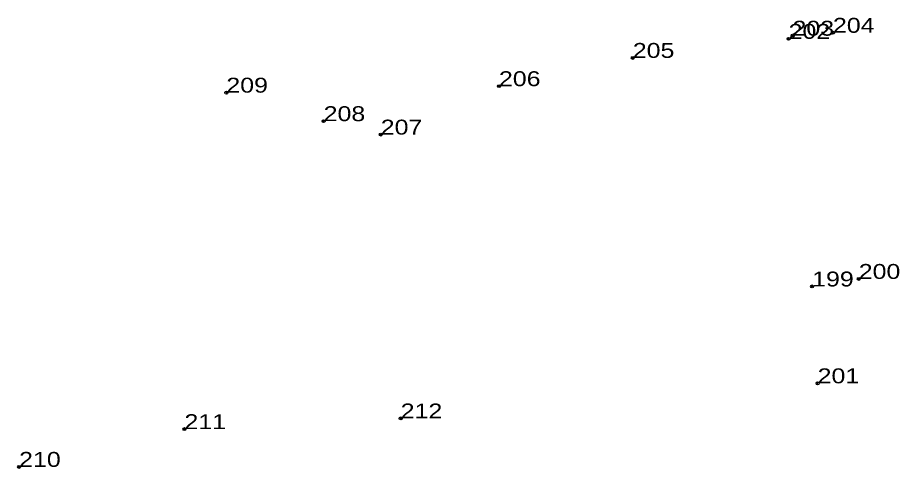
# Model space of a CAD drawing. Header units: metres. Extents: x 536013 to 552789, y 1818325 to 1839235.
# Drawn here: x 549510.3 to 549616.7, y 1821817.9 to 1821872.2 of the extents above; entities that cross this region are included whole.
import ezdxf

# ---------------------------------------------------------------- set-up
doc = ezdxf.new("R2010")
doc.units = ezdxf.units.M
doc.header["$LTSCALE"] = 0.72
doc.header["$PDMODE"] = 32
doc.header["$PDSIZE"] = 0.36
doc.layers.add('12', color=7, linetype='Continuous')
doc.layers.add('7', color=7, linetype='Continuous')

msp = doc.modelspace()

# ---------------------------------------------------------------- linework, layer by layer
at = {"layer": '7'}
for p in [(549603.81, 1821870.05), (549608.69, 1821870.4), (549603.34, 1821869.67), (549584.54, 1821867.37), (549568.39, 1821863.96), (549535.5, 1821863.18), (549547.24, 1821859.74), (549554.13, 1821858.12), (549611.8, 1821840.71), (549606.18, 1821839.8), (549606.84, 1821828.12), (549556.54, 1821823.88), (549530.45, 1821822.59), (549510.5, 1821818.04)]:
    msp.add_point(p, dxfattribs=at)

# ---------------------------------------------------------------- texts
at = {"layer": '12', "width": 1.25}
for s, p in [('202', (549603.34, 1821869.67)), ('203', (549603.81, 1821870.05)), ('204', (549608.69, 1821870.4)), ('205', (549584.54, 1821867.37)), ('209', (549535.5, 1821863.18)), ('206', (549568.39, 1821863.96)), ('208', (549547.24, 1821859.74)), ('207', (549554.13, 1821858.12)), ('200', (549611.8, 1821840.71)), ('199', (549606.18, 1821839.8)), ('201', (549606.84, 1821828.12)), ('212', (549556.54, 1821823.88)), ('211', (549530.45, 1821822.59)), ('210', (549510.5, 1821818.04))]:
    msp.add_text(s, height=1.8, dxfattribs=at).set_placement(p)

doc.saveas('drawing.dxf')
